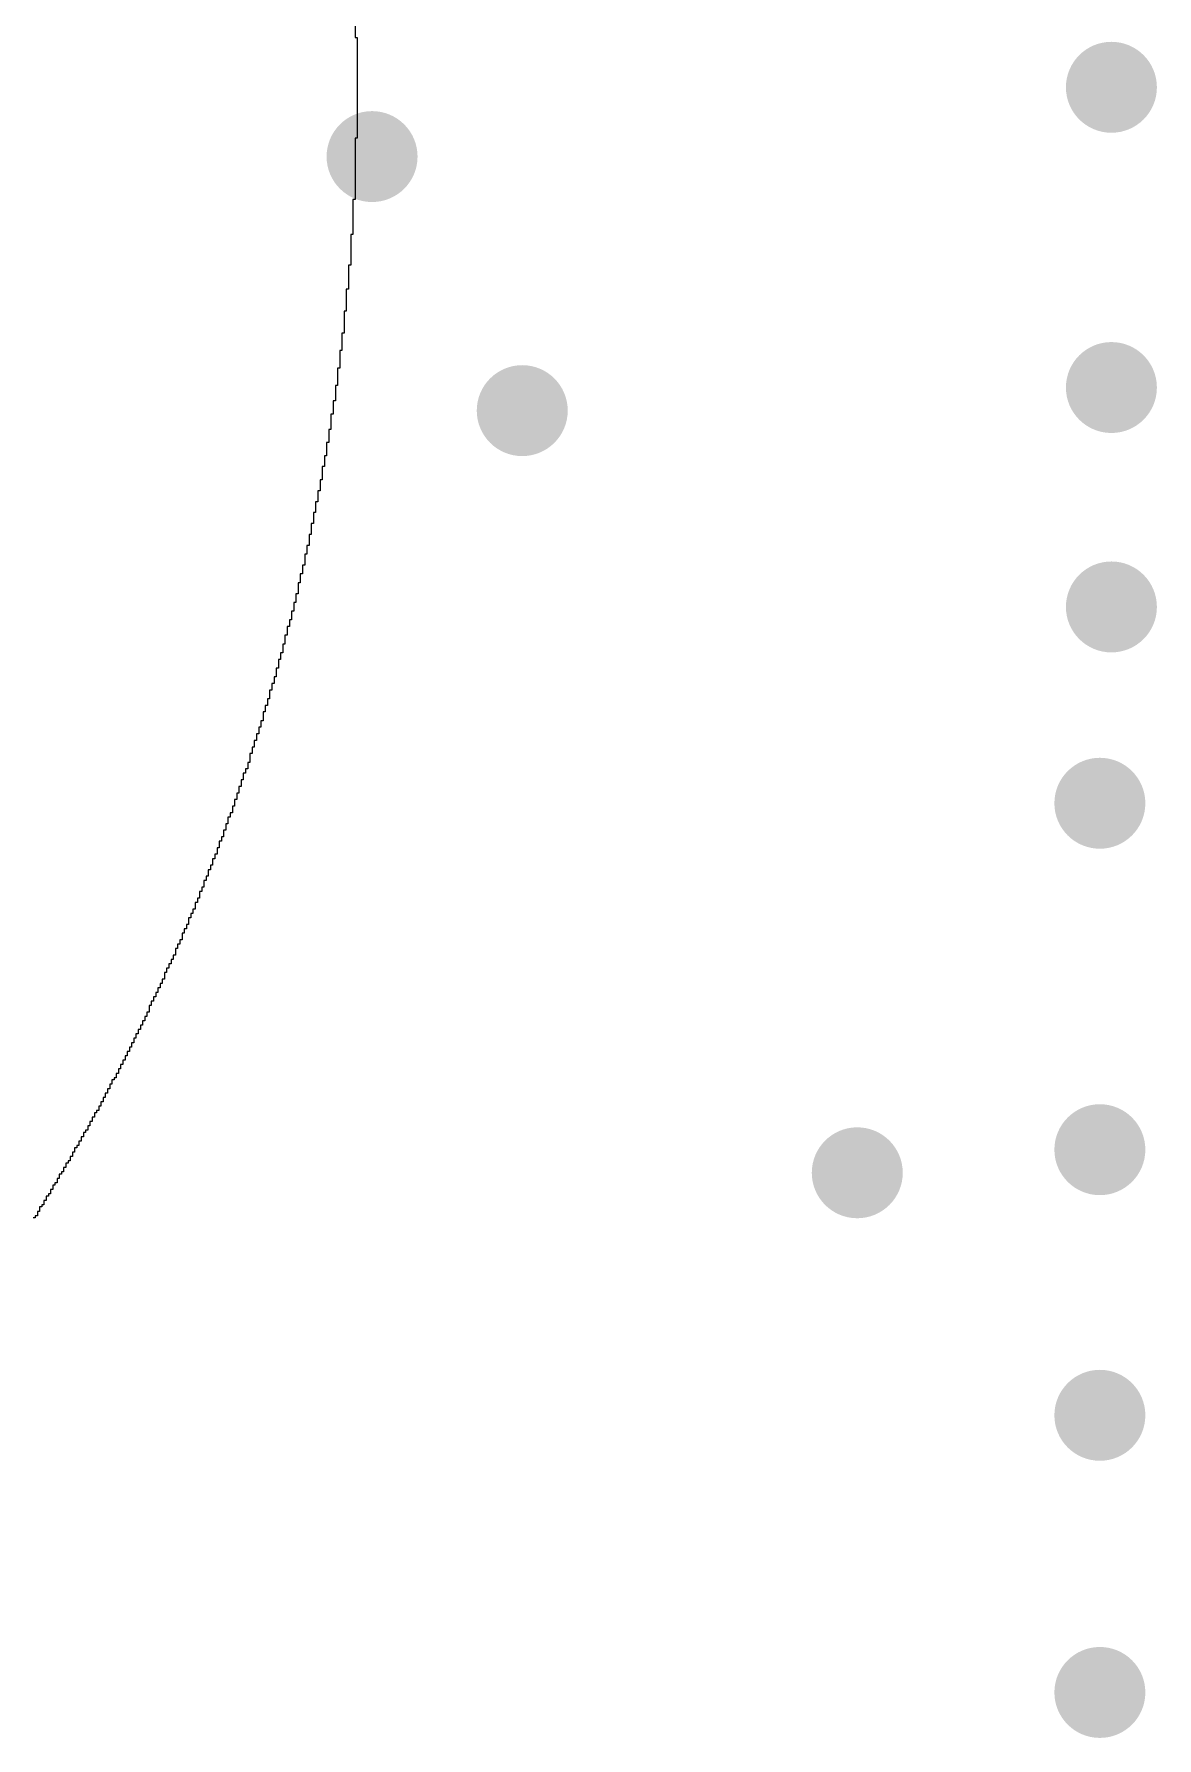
# Model space of a CAD drawing. Header units: inches. Extents: x -6.1 to 65.1, y -0.8 to 59.2.
# Drawn here: x 20.656 to 23.124, y 37.662 to 41.409 of the extents above; entities that cross this region are included whole.
import ezdxf

# ---------------------------------------------------------------- set-up
doc = ezdxf.new("R2010")
doc.units = ezdxf.units.IN
doc.layers.add('Top Overlay', color=2, linetype='Continuous')
doc.layers.add('Via Holes', color=16, linetype='Continuous')

msp = doc.modelspace()

# ---------------------------------------------------------------- hatches: boundary and pattern name
at = {"layer": 'Via Holes'}
h = msp.add_hatch(color=7, dxfattribs=at)
edge = h.paths.add_edge_path()
edge.add_arc((23.0244, 41.2922), 0.1, 0, 360)
h = msp.add_hatch(color=7, dxfattribs=at)
edge = h.paths.add_edge_path()
edge.add_arc((21.3988, 41.1398), 0.1, 0, 360)
h = msp.add_hatch(color=7, dxfattribs=at)
edge = h.paths.add_edge_path()
edge.add_arc((23.0244, 40.6318), 0.1, 0, 360)
h = msp.add_hatch(color=7, dxfattribs=at)
edge = h.paths.add_edge_path()
edge.add_arc((21.729, 40.581), 0.1, 0, 360)
h = msp.add_hatch(color=7, dxfattribs=at)
edge = h.paths.add_edge_path()
edge.add_arc((23.0244, 40.1492), 0.1, 0, 360)
h = msp.add_hatch(color=7, dxfattribs=at)
edge = h.paths.add_edge_path()
edge.add_arc((22.999, 39.7174), 0.1, 0, 360)
h = msp.add_hatch(color=7, dxfattribs=at)
edge = h.paths.add_edge_path()
edge.add_arc((22.999, 38.9554), 0.1, 0, 360)
h = msp.add_hatch(color=7, dxfattribs=at)
edge = h.paths.add_edge_path()
edge.add_arc((22.4656, 38.9046), 0.1, 0, 360)
h = msp.add_hatch(color=7, dxfattribs=at)
edge = h.paths.add_edge_path()
edge.add_arc((22.999, 38.3712), 0.1, 0, 360)
h = msp.add_hatch(color=7, dxfattribs=at)
edge = h.paths.add_edge_path()
edge.add_arc((22.999, 37.7616), 0.1, 0, 360)

# ---------------------------------------------------------------- linework, layer by layer
at = {"layer": 'Top Overlay'}
for p, q in [((21.3614, 41.5321), (21.3614, 41.402)), ((21.3614, 41.402), (21.3663, 41.402)), ((21.3663, 41.402), (21.3663, 41.1804)), ((21.3663, 41.1804), (21.3614, 41.1804)), ((21.3614, 41.1804), (21.3614, 41.0455)), ((21.3614, 41.0455), (21.3566, 41.0455)), ((21.3566, 41.0455), (21.3566, 40.9684)), ((21.3566, 40.9684), (21.3518, 40.9684)), ((21.3518, 40.9684), (21.3518, 40.901)), ((21.3518, 40.901), (21.347, 40.901)), ((21.347, 40.901), (21.347, 40.848)), ((21.347, 40.848), (21.3422, 40.848)), ((21.3422, 40.848), (21.3422, 40.7998)), ((21.3422, 40.7998), (21.3374, 40.7998)), ((21.3374, 40.7998), (21.3374, 40.7516)), ((21.3374, 40.7516), (21.3325, 40.7516)), ((21.3325, 40.7516), (21.3325, 40.7131)), ((21.3325, 40.7131), (21.3277, 40.7131)), ((21.3277, 40.7131), (21.3277, 40.6746)), ((21.3277, 40.6746), (21.3229, 40.6746)), ((21.3229, 40.6746), (21.3229, 40.636)), ((21.3229, 40.636), (21.3181, 40.636)), ((21.3181, 40.636), (21.3181, 40.6023)), ((21.3181, 40.6023), (21.3133, 40.6023)), ((21.3133, 40.6023), (21.3133, 40.5734)), ((21.3133, 40.5734), (21.3084, 40.5734)), ((21.3084, 40.5734), (21.3084, 40.5397)), ((21.3084, 40.5397), (21.3036, 40.5397)), ((21.3036, 40.5397), (21.3036, 40.5108)), ((21.2988, 40.4818), (21.294, 40.4818)), ((21.294, 40.4818), (21.294, 40.4578)), ((21.3036, 40.5108), (21.2988, 40.5108)), ((21.2988, 40.5108), (21.2988, 40.4818)), ((21.294, 40.4578), (21.2892, 40.4578)), ((21.2892, 40.4578), (21.2892, 40.4289)), ((21.2844, 40.4048), (21.2795, 40.4048)), ((21.2795, 40.4048), (21.2795, 40.3807)), ((21.2892, 40.4289), (21.2844, 40.4289)), ((21.2844, 40.4289), (21.2844, 40.4048)), ((21.2795, 40.3807), (21.2747, 40.3807)), ((21.2747, 40.3807), (21.2747, 40.3566)), ((21.2699, 40.3325), (21.2651, 40.3325)), ((21.2651, 40.3325), (21.2651, 40.3084)), ((21.2747, 40.3566), (21.2699, 40.3566)), ((21.2699, 40.3566), (21.2699, 40.3325)), ((21.2651, 40.3084), (21.2603, 40.3084)), ((21.2603, 40.3084), (21.2603, 40.2843)), ((21.2555, 40.2651), (21.2506, 40.2651)), ((21.2506, 40.2651), (21.2506, 40.241)), ((21.2603, 40.2843), (21.2555, 40.2843)), ((21.2555, 40.2843), (21.2555, 40.2651)), ((21.2458, 40.2217), (21.241, 40.2217)), ((21.241, 40.2217), (21.241, 40.2024)), ((21.2506, 40.241), (21.2458, 40.241)), ((21.2458, 40.241), (21.2458, 40.2217)), ((21.2362, 40.1783), (21.2314, 40.1783)), ((21.2314, 40.1783), (21.2314, 40.1591)), ((21.241, 40.2024), (21.2362, 40.2024)), ((21.2362, 40.2024), (21.2362, 40.1783)), ((21.2266, 40.1398), (21.2217, 40.1398)), ((21.2217, 40.1398), (21.2217, 40.1205)), ((21.2314, 40.1591), (21.2266, 40.1591)), ((21.2266, 40.1591), (21.2266, 40.1398)), ((21.2169, 40.1061), (21.2121, 40.1061)), ((21.2121, 40.1061), (21.2121, 40.0868)), ((21.2217, 40.1205), (21.2169, 40.1205)), ((21.2169, 40.1205), (21.2169, 40.1061)), ((21.2073, 40.0675), (21.2025, 40.0675)), ((21.2025, 40.0675), (21.2025, 40.0483)), ((21.2121, 40.0868), (21.2073, 40.0868)), ((21.2073, 40.0868), (21.2073, 40.0675)), ((21.1976, 40.0338), (21.1928, 40.0338)), ((21.1928, 40.0338), (21.1928, 40.0145)), ((21.2025, 40.0483), (21.1976, 40.0483)), ((21.1976, 40.0483), (21.1976, 40.0338)), ((21.188, 39.9953), (21.1832, 39.9953)), ((21.1832, 39.9953), (21.1832, 39.9808)), ((21.1928, 40.0145), (21.188, 40.0145)), ((21.188, 40.0145), (21.188, 39.9953)), ((21.1784, 39.9664), (21.1736, 39.9664)), ((21.1736, 39.9664), (21.1736, 39.9471)), ((21.1832, 39.9808), (21.1784, 39.9808)), ((21.1784, 39.9808), (21.1784, 39.9664)), ((21.1639, 39.9182), (21.1591, 39.9182)), ((21.1591, 39.9182), (21.1591, 39.8989)), ((21.1687, 39.9326), (21.1639, 39.9326)), ((21.1639, 39.9326), (21.1639, 39.9182)), ((21.1736, 39.9471), (21.1687, 39.9471)), ((21.1687, 39.9471), (21.1687, 39.9326)), ((21.1543, 39.8845), (21.1495, 39.8845)), ((21.1495, 39.8845), (21.1495, 39.87)), ((21.1591, 39.8989), (21.1543, 39.8989)), ((21.1543, 39.8989), (21.1543, 39.8845)), ((21.1398, 39.8411), (21.135, 39.8411)), ((21.135, 39.8411), (21.135, 39.8267)), ((21.1447, 39.8556), (21.1398, 39.8556)), ((21.1398, 39.8556), (21.1398, 39.8411)), ((21.1495, 39.87), (21.1447, 39.87)), ((21.1447, 39.87), (21.1447, 39.8556)), ((21.1302, 39.8074), (21.1254, 39.8074)), ((21.1254, 39.8074), (21.1254, 39.7929)), ((21.135, 39.8267), (21.1302, 39.8267)), ((21.1302, 39.8267), (21.1302, 39.8074)), ((21.1157, 39.7689), (21.1109, 39.7689)), ((21.1109, 39.7689), (21.1109, 39.7544)), ((21.1206, 39.7833), (21.1157, 39.7833)), ((21.1157, 39.7833), (21.1157, 39.7689)), ((21.1254, 39.7929), (21.1206, 39.7929)), ((21.1206, 39.7929), (21.1206, 39.7833)), ((21.1013, 39.7255), (21.0965, 39.7255)), ((21.0965, 39.7255), (21.0965, 39.711)), ((21.1061, 39.7399), (21.1013, 39.7399)), ((21.1013, 39.7399), (21.1013, 39.7255)), ((21.1109, 39.7544), (21.1061, 39.7544)), ((21.1061, 39.7544), (21.1061, 39.7399)), ((21.0917, 39.6966), (21.0868, 39.6966)), ((21.0868, 39.6966), (21.0868, 39.687)), ((21.0965, 39.711), (21.0917, 39.711)), ((21.0917, 39.711), (21.0917, 39.6966)), ((21.0772, 39.658), (21.0724, 39.658)), ((21.0724, 39.658), (21.0724, 39.6436)), ((21.082, 39.6725), (21.0772, 39.6725)), ((21.0772, 39.6725), (21.0772, 39.658)), ((21.0868, 39.687), (21.082, 39.687)), ((21.082, 39.687), (21.082, 39.6725)), ((21.0628, 39.6195), (21.0579, 39.6195)), ((21.0579, 39.6195), (21.0579, 39.6051)), ((21.0676, 39.634), (21.0628, 39.634)), ((21.0628, 39.634), (21.0628, 39.6195)), ((21.0724, 39.6436), (21.0676, 39.6436)), ((21.0676, 39.6436), (21.0676, 39.634)), ((21.0483, 39.581), (21.0435, 39.581)), ((21.0435, 39.581), (21.0435, 39.5713)), ((21.0531, 39.5954), (21.0483, 39.5954)), ((21.0483, 39.5954), (21.0483, 39.581)), ((21.0579, 39.6051), (21.0531, 39.6051)), ((21.0531, 39.6051), (21.0531, 39.5954)), ((21.0338, 39.5472), (21.029, 39.5472)), ((21.029, 39.5472), (21.029, 39.5328)), ((21.0387, 39.5569), (21.0338, 39.5569)), ((21.0338, 39.5569), (21.0338, 39.5472)), ((21.0435, 39.5713), (21.0387, 39.5713)), ((21.0387, 39.5713), (21.0387, 39.5569)), ((21.0194, 39.5087), (21.0146, 39.5087)), ((21.0146, 39.5087), (21.0146, 39.4991)), ((21.0242, 39.5232), (21.0194, 39.5232)), ((21.0194, 39.5232), (21.0194, 39.5087)), ((21.029, 39.5328), (21.0242, 39.5328)), ((21.0242, 39.5328), (21.0242, 39.5232)), ((21.0001, 39.4653), (20.9953, 39.4653)), ((20.9953, 39.4653), (20.9953, 39.4509)), ((21.0049, 39.475), (21.0001, 39.475)), ((21.0001, 39.475), (21.0001, 39.4653)), ((21.0098, 39.4846), (21.0049, 39.4846)), ((21.0049, 39.4846), (21.0049, 39.475)), ((21.0146, 39.4991), (21.0098, 39.4991)), ((21.0098, 39.4991), (21.0098, 39.4846)), ((20.9857, 39.4316), (20.9809, 39.4316)), ((20.9809, 39.4316), (20.9809, 39.4172)), ((20.9905, 39.4413), (20.9857, 39.4413)), ((20.9857, 39.4413), (20.9857, 39.4316)), ((20.9953, 39.4509), (20.9905, 39.4509)), ((20.9905, 39.4509), (20.9905, 39.4413)), ((20.9712, 39.3979), (20.9664, 39.3979)), ((20.9664, 39.3979), (20.9664, 39.3834)), ((20.976, 39.4075), (20.9712, 39.4075)), ((20.9712, 39.4075), (20.9712, 39.3979)), ((20.9809, 39.4172), (20.976, 39.4172)), ((20.976, 39.4172), (20.976, 39.4075)), ((20.9519, 39.3545), (20.9471, 39.3545)), ((20.9471, 39.3545), (20.9471, 39.3449)), ((20.9568, 39.3642), (20.9519, 39.3642)), ((20.9519, 39.3642), (20.9519, 39.3545)), ((20.9616, 39.3738), (20.9568, 39.3738)), ((20.9568, 39.3738), (20.9568, 39.3642)), ((20.9664, 39.3834), (20.9616, 39.3834)), ((20.9616, 39.3834), (20.9616, 39.3738)), ((20.9375, 39.3208), (20.9327, 39.3208)), ((20.9327, 39.3208), (20.9327, 39.3112)), ((20.9423, 39.3305), (20.9375, 39.3305)), ((20.9375, 39.3305), (20.9375, 39.3208)), ((20.9471, 39.3449), (20.9423, 39.3449)), ((20.9423, 39.3449), (20.9423, 39.3305)), ((20.9182, 39.2823), (20.9134, 39.2823)), ((20.9134, 39.2823), (20.9134, 39.2726)), ((20.923, 39.2919), (20.9182, 39.2919)), ((20.9182, 39.2919), (20.9182, 39.2823)), ((20.9279, 39.3015), (20.923, 39.3015)), ((20.923, 39.3015), (20.923, 39.2919)), ((20.9327, 39.3112), (20.9279, 39.3112)), ((20.9279, 39.3112), (20.9279, 39.3015)), ((20.899, 39.2389), (20.8941, 39.2389)), ((20.8941, 39.2389), (20.8941, 39.2293)), ((20.9038, 39.2486), (20.899, 39.2486)), ((20.899, 39.2486), (20.899, 39.2389)), ((20.9086, 39.2582), (20.9038, 39.2582)), ((20.9038, 39.2582), (20.9038, 39.2486)), ((20.9134, 39.2726), (20.9086, 39.2726)), ((20.9086, 39.2726), (20.9086, 39.2582)), ((20.8845, 39.21), (20.8797, 39.21)), ((20.8797, 39.21), (20.8797, 39.2004)), ((20.8893, 39.2196), (20.8845, 39.2196)), ((20.8845, 39.2196), (20.8845, 39.21)), ((20.8941, 39.2293), (20.8893, 39.2293)), ((20.8893, 39.2293), (20.8893, 39.2196)), ((20.8652, 39.1715), (20.8604, 39.1715)), ((20.8604, 39.1715), (20.8604, 39.1618)), ((20.87, 39.1811), (20.8652, 39.1811)), ((20.8652, 39.1811), (20.8652, 39.1715)), ((20.8749, 39.1907), (20.87, 39.1907)), ((20.87, 39.1907), (20.87, 39.1811)), ((20.8797, 39.2004), (20.8749, 39.2004)), ((20.8749, 39.2004), (20.8749, 39.1907)), ((20.846, 39.1329), (20.8411, 39.1329)), ((20.8411, 39.1329), (20.8411, 39.1233)), ((20.8508, 39.1426), (20.846, 39.1426)), ((20.846, 39.1426), (20.846, 39.1329)), ((20.8556, 39.1522), (20.8508, 39.1522)), ((20.8508, 39.1522), (20.8508, 39.1426)), ((20.8604, 39.1618), (20.8556, 39.1618)), ((20.8556, 39.1618), (20.8556, 39.1522)), ((20.8219, 39.0896), (20.8171, 39.0896)), ((20.8171, 39.0896), (20.8171, 39.0799)), ((20.8267, 39.0992), (20.8219, 39.0992)), ((20.8219, 39.0992), (20.8219, 39.0896)), ((20.8315, 39.1088), (20.8267, 39.1088)), ((20.8267, 39.1088), (20.8267, 39.0992)), ((20.8363, 39.1137), (20.8315, 39.1137)), ((20.8315, 39.1137), (20.8315, 39.1088)), ((20.8411, 39.1233), (20.8363, 39.1233)), ((20.8363, 39.1233), (20.8363, 39.1137)), ((20.8026, 39.051), (20.7978, 39.051)), ((20.7978, 39.051), (20.7978, 39.0414)), ((20.8074, 39.0607), (20.8026, 39.0607)), ((20.8026, 39.0607), (20.8026, 39.051)), ((20.8122, 39.0703), (20.8074, 39.0703)), ((20.8074, 39.0703), (20.8074, 39.0607)), ((20.8171, 39.0799), (20.8122, 39.0799)), ((20.8122, 39.0799), (20.8122, 39.0703)), ((20.7833, 39.0173), (20.7785, 39.0173)), ((20.7785, 39.0173), (20.7785, 39.0077)), ((20.7882, 39.0269), (20.7833, 39.0269)), ((20.7833, 39.0269), (20.7833, 39.0173)), ((20.793, 39.0366), (20.7882, 39.0366)), ((20.7882, 39.0366), (20.7882, 39.0269)), ((20.7978, 39.0414), (20.793, 39.0414)), ((20.793, 39.0414), (20.793, 39.0366)), ((20.7641, 38.9836), (20.7592, 38.9836)), ((20.7592, 38.9836), (20.7592, 38.974)), ((20.7689, 38.9932), (20.7641, 38.9932)), ((20.7641, 38.9932), (20.7641, 38.9836)), ((20.7737, 38.998), (20.7689, 38.998)), ((20.7689, 38.998), (20.7689, 38.9932)), ((20.7785, 39.0077), (20.7737, 39.0077)), ((20.7737, 39.0077), (20.7737, 38.998)), ((20.74, 38.9402), (20.7352, 38.9402)), ((20.7352, 38.9402), (20.7352, 38.9306)), ((20.7448, 38.9499), (20.74, 38.9499)), ((20.74, 38.9499), (20.74, 38.9402)), ((20.7496, 38.9595), (20.7448, 38.9595)), ((20.7448, 38.9595), (20.7448, 38.9499)), ((20.7544, 38.9643), (20.7496, 38.9643)), ((20.7496, 38.9643), (20.7496, 38.9595)), ((20.7592, 38.974), (20.7544, 38.974)), ((20.7544, 38.974), (20.7544, 38.9643)), ((20.7159, 38.9017), (20.7111, 38.9017)), ((20.7111, 38.9017), (20.7111, 38.8921)), ((20.7207, 38.9065), (20.7159, 38.9065)), ((20.7159, 38.9065), (20.7159, 38.9017)), ((20.7255, 38.9161), (20.7207, 38.9161)), ((20.7207, 38.9161), (20.7207, 38.9065)), ((20.7303, 38.9258), (20.7255, 38.9258)), ((20.7255, 38.9258), (20.7255, 38.9161)), ((20.7352, 38.9306), (20.7303, 38.9306)), ((20.7303, 38.9306), (20.7303, 38.9258)), ((20.6966, 38.868), (20.6918, 38.868)), ((20.6918, 38.868), (20.6918, 38.8583)), ((20.7014, 38.8776), (20.6966, 38.8776)), ((20.6966, 38.8776), (20.6966, 38.868)), ((20.7063, 38.8824), (20.7014, 38.8824)), ((20.7014, 38.8824), (20.7014, 38.8776)), ((20.7111, 38.8921), (20.7063, 38.8921)), ((20.7063, 38.8921), (20.7063, 38.8824)), ((20.6725, 38.8294), (20.6677, 38.8294)), ((20.6677, 38.8294), (20.6677, 38.8198)), ((20.6773, 38.8342), (20.6725, 38.8342)), ((20.6725, 38.8342), (20.6725, 38.8294)), ((20.6822, 38.8439), (20.6773, 38.8439)), ((20.6773, 38.8439), (20.6773, 38.8342)), ((20.687, 38.8535), (20.6822, 38.8535)), ((20.6822, 38.8535), (20.6822, 38.8439)), ((20.6918, 38.8583), (20.687, 38.8583)), ((20.687, 38.8583), (20.687, 38.8535)), ((20.6581, 38.8053), (20.6533, 38.8053)), ((20.6629, 38.8102), (20.6581, 38.8102)), ((20.6581, 38.8102), (20.6581, 38.8053)), ((20.6677, 38.8198), (20.6629, 38.8198)), ((20.6629, 38.8198), (20.6629, 38.8102))]:
    msp.add_line(p, q, dxfattribs=at)

doc.saveas('drawing.dxf')
